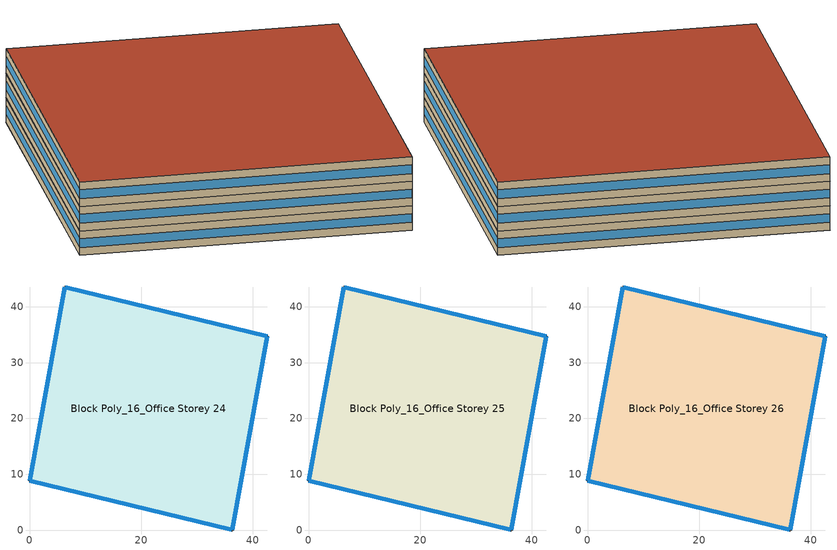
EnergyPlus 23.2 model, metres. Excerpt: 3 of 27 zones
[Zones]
Block Poly_16_Office Storey 24
 floor to Block Poly_16_Office Storey 23 (HSCWZ_Public&Industrial_1995_FloorSlab): 42.59,34.72 36.27,0 0,8.84 6.32,43.56 z72
 wall outside (HSCWZ_Public&Industrial_1995_ExtWall): 0,8.84 36.27,0 42.59,34.72 6.32,43.56 0,8.84 z72:75
 window (HSCWZ_Public&Industrial_1995_Win): 0.02,8.84 36.26,0 / 36.28,0.02 42.59,34.7 / 42.57,34.73 6.34,43.56 / 6.31,43.55 0,8.86 z72.97:74.03
Block Poly_16_Office Storey 25
 floor to Block Poly_16_Office Storey 24 (HSCWZ_Public&Industrial_1995_FloorSlab): 42.59,34.72 36.27,0 0,8.84 6.32,43.56 z75
 wall outside (HSCWZ_Public&Industrial_1995_ExtWall): 0,8.84 36.27,0 42.59,34.72 6.32,43.56 0,8.84 z75:78
 window (HSCWZ_Public&Industrial_1995_Win): 0.02,8.84 36.26,0 / 36.28,0.02 42.59,34.7 / 42.57,34.73 6.34,43.56 / 6.31,43.55 0,8.86 z75.97:77.03
Block Poly_16_Office Storey 26
 floor to Block Poly_16_Office Storey 25 (HSCWZ_Public&Industrial_1995_FloorSlab): 42.59,34.72 36.27,0 0,8.84 6.32,43.56 z78
 wall outside (HSCWZ_Public&Industrial_1995_ExtWall): 0,8.84 36.27,0 42.59,34.72 6.32,43.56 0,8.84 z78:81
 window (HSCWZ_Public&Industrial_1995_Win): 0.02,8.84 36.26,0 / 36.28,0.02 42.59,34.7 / 42.57,34.73 6.34,43.56 / 6.31,43.55 0,8.86 z78.97:80.03
 roof outside (HSCWZ_Public&Industrial_1995_Roof): 36.27,0 42.59,34.72 6.32,43.56 0,8.84 z81
[BUILDING]
shang4hai3shi4_Office_4_11_1995: North Axis=0; Terrain=City; Loads Convergence Tolerance Value=0.04; Temperature Convergence Tolerance Value=0.4; Solar Distribution=FullExterior; Maximum Number of Warmup Days=25; Minimum Number of Warmup Days=1
[MATERIAL] Thermal Absorptance=0.9; Solar Absorptance=0.7; Visible Absorptance=0.7
Name | Roughness | Thickness | Conductivity | Density | Specific Heat
Concrete | MediumRough | 0.1 | 1.7 | 2240 | 900
Brick | MediumRough | 0.1 | 0.72 | 1920 | 840
Tile | Smooth | 0.02 | 1.3 | 2200 | 900
AsphaltFelt | Smooth | 0.01 | 0.2 | 960 | 1000
Insulation 0.011 | Rough | 0.011 | 0.04 | 40 | 1500
Insulation 0.021 | Rough | 0.021 | 0.04 | 40 | 1500
Insulation 0.022 | Rough | 0.022 | 0.04 | 40 | 1500
[WINDOWMATERIAL:SIMPLEGLAZINGSYSTEM]
HSCWZ_Public&Industrial_1995_Win_material: UFactor=4.5; Solar Heat Gain Coefficient=0.6025
[CONSTRUCTION]
HSCWZ_Public&Industrial_1995_FloorSlab: Tile, Concrete, Insulation 0.021, Concrete, Tile
HSCWZ_Public&Industrial_1995_Win: HSCWZ_Public&Industrial_1995_Win_material
HSCWZ_Public&Industrial_1995_Roof: AsphaltFelt, Concrete, Insulation 0.022
HSCWZ_Public&Industrial_1995_ExtWall: Brick, Concrete, Insulation 0.011
[ZONE] Type=1; Multiplier=1; Ceiling Height=autocalculate; Volume=autocalculate; Floor Area=autocalculate; Part of Total Floor Area=Yes
Block Poly_16_Office Storey 24; Block Poly_16_Office Storey 25; Block Poly_16_Office Storey 26
[PEOPLE] Number of People Schedule=People_Schedule; Number of People Calculation Method=Area/Person; Floor Area per Person=17; Fraction Radiant=0.3; Sensible Heat Fraction=autocalculate; Activity Level Schedule=CN_GenericActivityLevel; Carbon Dioxide Generation Rate=3.82e-08; Enable ASHRAE 55 Comfort Warnings=No; Mean Radiant Temperature Calculation Type=ZoneAveraged; Clothing Insulation Calculation Method=ClothingInsulationSchedule; Cold Stress Temperature Threshold=15.56; Heat Stress Temperature Threshold=30
Name | Zone or ZoneList or Space or SpaceList
People_Block Poly_16_Office Storey 24 | Block Poly_16_Office Storey 24
People_Block Poly_16_Office Storey 25 | Block Poly_16_Office Storey 25
People_Block Poly_16_Office Storey 26 | Block Poly_16_Office Storey 26
[LIGHTS] Schedule=Lights_Schedule; Design Level Calculation Method=Watts/Area; Watts per Zone Floor Area=11; Return Air Fraction=0; Fraction Radiant=0; Fraction Visible=0; Fraction Replaceable=1; EndUse Subcategory=General; Return Air Fraction Calculated from Plenum Temperature=No; Return Air Fraction Function of Plenum Temperature Coefficient 1=0; Return Air Fraction Function of Plenum Temperature Coefficient 2=0
Name | Zone or ZoneList or Space or SpaceList
Lights_Block Poly_16_Office Storey 24 | Block Poly_16_Office Storey 24
Lights_Block Poly_16_Office Storey 25 | Block Poly_16_Office Storey 25
Lights_Block Poly_16_Office Storey 26 | Block Poly_16_Office Storey 26
[ELECTRICEQUIPMENT] Schedule=ElectricEquipment_Schedule; Design Level Calculation Method=Watts/Area; Watts per Zone Floor Area=10; Fraction Latent=0; Fraction Radiant=0; Fraction Lost=0; EndUse Subcategory=General
Name | Zone or ZoneList or Space or SpaceList
ElectricEquipment_Block Poly_16_Office Storey 24 | Block Poly_16_Office Storey 24
ElectricEquipment_Block Poly_16_Office Storey 25 | Block Poly_16_Office Storey 25
ElectricEquipment_Block Poly_16_Office Storey 26 | Block Poly_16_Office Storey 26
[ZONEINFILTRATION:DESIGNFLOWRATE] Schedule=AirEx_ConditionedTime_Schedule; Design Flow Rate Calculation Method=AirChanges/Hour; Air Changes per Hour=1; Constant Term Coefficient=1; Temperature Term Coefficient=0; Velocity Term Coefficient=0; Velocity Squared Term Coefficient=0
Name | Zone or ZoneList or Space or SpaceList
Infil 25 | Block Poly_16_Office Storey 24
Infil 26 | Block Poly_16_Office Storey 25
Infil 27 | Block Poly_16_Office Storey 26
[HVACTEMPLATE:ZONE:IDEALLOADSAIRSYSTEM] Template Thermostat=HVACTemp; System Availability Schedule=HVAC_ConditionedTime_Schedule; Maximum Heating Supply Air Temperature=50; Minimum Cooling Supply Air Temperature=13; Maximum Heating Supply Air Humidity Ratio=0.0156; Minimum Cooling Supply Air Humidity Ratio=0.0077; Heating Limit=NoLimit; Cooling Limit=NoLimit; Heating Availability Schedule=Heating_Period_Schedule; Cooling Availability Schedule=Cooling_Period_Schedule; Dehumidification Control Type=ConstantSensibleHeatRatio; Cooling Sensible Heat Ratio=0.7; Dehumidification Setpoint=60; Humidification Control Type=None; Humidification Setpoint=30; Outdoor Air Method=None; Outdoor Air Flow Rate per Person=0.00944; Outdoor Air Flow Rate per Zone Floor Area=0; Outdoor Air Flow Rate per Zone=0; Demand Controlled Ventilation Type=None; Outdoor Air Economizer Type=NoEconomizer; Heat Recovery Type=None; Sensible Heat Recovery Effectiveness=0.7; Latent Heat Recovery Effectiveness=0.65
Block Poly_16_Office Storey 24; Block Poly_16_Office Storey 25; Block Poly_16_Office Storey 26
[SCHEDULE:COMPACT]
People_Schedule; Lights_Schedule: Through: 12/31, For: Weekdays, Until: 07:00, 0, Until: 08:00, 0.1, Until: 09:00, 0.5, Until: 12:00, 0.95, Until: 14:00, 0.8, Until: 18:00, 0.95, Until: 20:00, 0.3, Until: 24:00, 0, For: AllOtherDays, Until: 24:00, 0
ElectricEquipment_Schedule: Through: 12/31, For: Weekdays, Until: 07:00, 0, Until: 08:00, 0.1, Until: 09:00, 0.5, Until: 12:00, 0.95, Until: 14:00, 0.5, Until: 18:00, 0.95, Until: 20:00, 0.3, Until: 24:00, 0, For: AllOtherDays, Until: 24:00, 0
Heating_Period_Schedule: Through: 04/15, For: AllDays, Until: 24:00, 1, Through: 11/01, For: AllDays, Until: 24:00, 0, Through: 12/31, For: AllDays, Until: 24:00, 1
Cooling_Period_Schedule: Through: 04/15, For: AllDays, Until: 24:00, 0, Through: 10/31, For: AllDays, Until: 24:00, 1, Through: 12/31, For: AllDays, Until: 24:00, 0
HVAC_ConditionedTime_Schedule: Through: 12/31, For: Weekdays, Until: 08:00, 0, Until: 18:00, 1, Until: 24:00, 0, For: AllOtherDays, Until: 24:00, 0
AirEx_ConditionedTime_Schedule: Through: 12/31, For: Weekdays, Until: 07:00, 0, Until: 20:00, 1.5, Until: 24:00, 0, For: AllOtherDays, Until: 24:00, 0
CN_GenericActivityLevel: Through: 12/31, For: Weekdays, Until: 08:00, 80, Until: 18:00, 120, Until: 24:00, 80, For: AllOtherDays, Until: 24:00, 80
